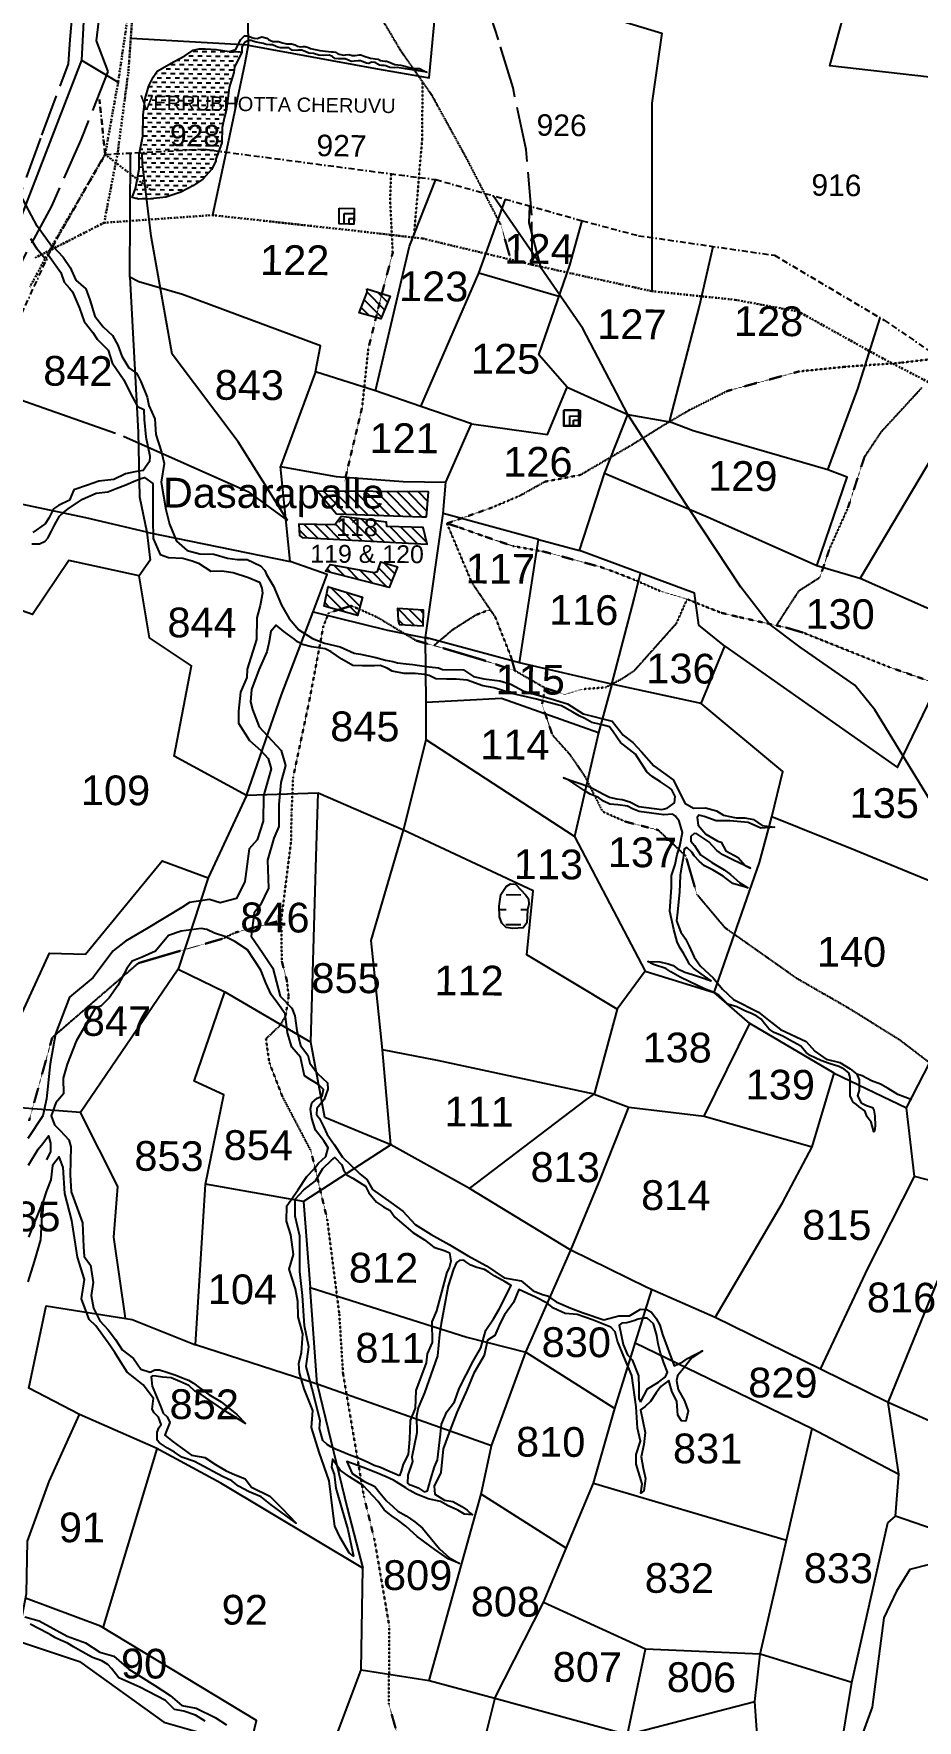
# Model space of a CAD drawing. Header units: inches. Extents: x 304037 to 460575, y 1453943 to 1639883.
# Drawn here: x 342030 to 343045, y 1592359 to 1594297 of the extents above; entities that cross this region are included whole.
import ezdxf

# ---------------------------------------------------------------- set-up
doc = ezdxf.new("R2010")
doc.units = ezdxf.units.IN
doc.header["$MEASUREMENT"] = 0
for name, pattern in [('ACAD_ISO02W100', [15, 12, -3]), ('ACAD_ISO07W100', [3, 0, -3]), ('BORDER', [1.75, 0.5, -0.25, 0.5, -0.25, 0, -0.25])]:
    doc.linetypes.add(name, pattern=pattern)
for name, color, linetype in [('CARTTRACK', 30, 'ACAD_ISO02W100'), ('HILL', 8, 'Continuous'), ('NALA', 4, 'Continuous'), ('SQUAREWELL', 5, 'Continuous'), ('SURVEY_BND', 7, 'Continuous'), ('SURVEY_NO', 7, 'Continuous'), ('VILLAGE_AREA', 1, 'Continuous'), ('WATER_BODY', 4, 'Continuous')]:
    doc.layers.add(name, color=color, linetype=linetype)
doc.layers.add('FOOTPATH', color=150, linetype='ACAD_ISO07W100', lineweight=30)
doc.layers.add('VILL_BOUNDARY', color=6, linetype='BORDER', lineweight=30)
doc.styles.get("Standard").update_dxf_attribs({"font": 'arial.ttf'})
pattern_1 = [(135, (1710.635, -71.4958), (-0.44194174, -0.44194174), [])]

# ---------------------------------------------------------------- blocks, each defined once
blk = doc.blocks.new('DACHURU')
at = {"layer": 'VILLAGE_AREA'}
h = blk.add_hatch(dxfattribs=at)
h.set_pattern_fill('ANSI31', color=256, scale=5, angle=90, style=0)
h.set_pattern_definition(pattern_1)
h.paths.add_polyline_path([(1977.6, 796.94), (1976.32, 797.34), (1976.36, 797.05), (1975.69, 795.3), (1977.12, 794.93)])
h.paths.add_polyline_path([(1978.29, 796.71), (1977.6, 796.94), (1977.12, 794.93), (1977.51, 794.82)])
h = blk.add_hatch(dxfattribs=at)
h.set_pattern_fill('ANSI31', color=256, scale=5, angle=90, style=0)
h.set_pattern_definition(pattern_1)
h.paths.add_polyline_path([(1972.28, 780.31), (1973.88, 778.4), (1981.07, 778.2), (1981.45, 778.2), (1981.6, 780.28)])
h.paths.add_polyline_path([(1981.51, 775.89), (1981.18, 777.28), (1978.13, 777.37), (1978.08, 777.72), (1974.26, 778.18), (1973.75, 777.47), (1970.73, 777.53), (1970.79, 776.55), (1971, 776.41)])
h.paths.add_polyline_path([(1973.38, 774.14), (1972.97, 773.57), (1978.33, 772.24), (1979.03, 773.97), (1977.62, 774.39), (1977.36, 773.56), (1977.04, 773.48)])
h.paths.add_polyline_path([(1958.44, 777.23), (1977.53, 777.23), (1977.53, 782.26), (1958.44, 782.26)], flags=9)
h.paths.add_polyline_path([(1973.48, 776.13), (1977.56, 776.13), (1977.56, 778.42), (1973.48, 778.42)], flags=9)
h.paths.add_polyline_path([(1971.31, 773.87), (1981.55, 773.87), (1981.55, 776.17), (1971.31, 776.17)], flags=9)
h = blk.add_hatch(dxfattribs=at)
h.set_pattern_fill('ANSI31', color=256, scale=5, angle=90, style=0)
h.set_pattern_definition([(135, (1710.1502, -72.2545), (-0.44194174, -0.44194174), [])])
h.paths.add_polyline_path([(1975.69, 769.87), (1976.11, 771.4), (1973.25, 772.27), (1973.2, 772.29), (1972.89, 770.64)])
h = blk.add_hatch(dxfattribs=at)
h.set_pattern_fill('ANSI31', color=256, scale=5, angle=90, style=0)
h.set_pattern_definition(pattern_1)
h.paths.add_polyline_path([(1981.25, 770.34), (1979.06, 770.47), (1979.12, 769.49), (1979.19, 769.12), (1981.21, 769.03)])
at = {"layer": 'WATER_BODY'}
h = blk.add_hatch(dxfattribs=at)
h.set_pattern_fill('DASH', color=256, scale=10, style=0)
h.set_pattern_definition([(0, (1710.635, -71.4958), (1.25, 1.25), [1.25, -1.25])])
h.paths.add_polyline_path([(1990.19, 746.13), (1989.96, 746.43), (1989.09, 747.34), (1988.68, 747.37), (1988.3, 747.14), (1987.88, 746.46), (1987.73, 745.48), (1987.76, 744.6), (1987.97, 744.06), (1988.33, 743.71), (1988.89, 743.62), (1989.77, 743.68), (1990.07, 744.09), (1990.12, 745.21), (1990.22, 745.66)])
at = {"layer": 'CARTTRACK'}
for points in [[(1943.92, 789.01), (1955.94, 784.85), (1966.4, 780.23), (1969.76, 777.82), (1965.57, 784.4), (1960, 791.75), (1958.16, 801.65), (1957.4, 807.73), (1957.39, 808.69)], [(1990.88, 799.54), (1986.91, 805.21)], [(2023.88, 754.68), (2019.22, 762.16), (2017.54, 764.23), (2012.93, 767.4), (2010.31, 769.34), (2007.91, 772.41), (2002.52, 780.48), (1998.32, 786.89), (1994.51, 794.1), (1990.99, 799.15), (1989.95, 802.95), (1990.01, 804.36)]]:
    blk.add_lwpolyline(points, dxfattribs=at)
at = {"layer": 'FOOTPATH', "ltscale": 0.0001}
for points in [[(1974.54, 781.11), (1975.99, 787.38), (1976.48, 792.29), (1977.61, 796.98), (1978.49, 800.36), (1978.25, 804.83), (1978.32, 807.01)], [(2010.92, 769.21), (2012.78, 772.12), (2014.55, 773.27), (2015.35, 775.67), (2016.88, 779.13), (2018.25, 783.42), (2019.65, 785.54), (2023.03, 789.25)], [(2024.56, 791.76), (2021.23, 791.35), (2016.48, 790.98), (2012.71, 790.58), (2006.69, 788.9), (2003.5, 787.28), (2001.37, 786.01), (1998.67, 784.32), (1994.37, 781.78), (1991.4, 781.2), (1989.28, 780), (1986.9, 778.98), (1983.17, 777.64), (1985.28, 772.7), (1987.27, 769.8), (1988.62, 766.45), (1988.95, 765.3), (1991.49, 763.85)], [(2024.22, 732.35), (2021.51, 734.4), (2017.23, 737.04), (2012.83, 739.53), (2006.73, 743.78), (2004.35, 746.58), (2003.4, 749.8), (2001.07, 751.96), (1998.32, 752.65), (1996.39, 753.49), (1994.9, 756.43), (1993.63, 758.25), (1992.13, 759.92), (1991.25, 762.47), (1991.49, 763.85), (1993.15, 763.32), (1994.63, 763.77), (1996.59, 763.93), (1997.92, 764.64), (1998.97, 765.33), (2002.5, 769.33), (2003.4, 771.39), (2001.13, 772.05), (1998.93, 773), (1997.13, 773.69), (1996.07, 774.06), (1991.32, 775.32), (1988.73, 775.77), (1986.29, 776.58), (1984.2, 777.32), (1983.17, 777.64)], [(2032.94, 761.32), (2028.36, 763.22), (2023.81, 764.6), (2020.41, 765.77), (2013.18, 768.62), (2011.8, 769.02), (2007.78, 769.9), (2006.28, 770.25), (2004.81, 770.82), (2003.4, 771.39)], [(1948.3, 727.25), (1949.06, 730.03), (1950.21, 734.25), (1957.41, 740.54), (1960.31, 741.41), (1964.45, 742.62), (1965.57, 743.16), (1969.41, 744.2), (1970.2, 750.81), (1970.23, 753.23), (1970.35, 756.23), (1971.68, 762.69), (1972.83, 768.96), (1973.28, 770.08), (1973.28, 770.08), (1975.15, 770.67), (1975.84, 770.4), (1977.36, 769.72), (1980.63, 767.78), (1982.89, 767.16), (1986.05, 766.24), (1988.95, 765.3)], [(1982.13, 767.37), (1983.66, 768.68), (1985.23, 769.7), (1985.67, 769.97), (1986.84, 770.43)], [(1980.54, 672.27), (1978.81, 678.37), (1978.81, 684.93), (1977.55, 692.08), (1976.62, 695.82), (1974.81, 706.13), (1974.47, 711.14), (1973.41, 719.09), (1972.02, 724.82), (1969.58, 729.41), (1968.47, 732.25), (1968.18, 734.23), (1969.36, 735.37), (1969.82, 736.17), (1970.07, 737.81), (1969.91, 739.16), (1969.48, 740.76), (1969.41, 744.2)]]:
    blk.add_lwpolyline(points, dxfattribs=at)
at = {"layer": 'HILL', "ltscale": 0.0001}
blk.add_lwpolyline([(2021.07, 662.15), (2023.58, 664.21), (2028.11, 668.98), (2034.3, 674.01), (2036.52, 677.16), (2037.41, 682.37), (2037.82, 687), (2034.18, 688.66), (2031.03, 689.63), (2027.26, 689.91), (2024.11, 690.32), (2022.57, 689.91), (2021.44, 688.09), (2020.39, 685.83), (2019.45, 678.33), (2017.67, 673.32), (2016.62, 668.55), (2016.66, 664.09), (2018.68, 662.68), (2020.14, 662.31), (2021.07, 662.15)], dxfattribs=at)
at = {"layer": 'NALA'}
for points in [[(1949.91, 800.78), (1950.78, 799.85), (1951.37, 798.98), (1951.85, 797.92), (1952.69, 797.21), (1953.03, 796.27), (1953.46, 794.91), (1954.18, 794.03), (1954.97, 793.29), (1955.43, 792.47), (1955.77, 791.55), (1956.34, 790.59), (1957.03, 790.11), (1957.37, 789.44), (1957.92, 788.12), (1958.04, 787.42), (1958.57, 786.32), (1958.65, 785), (1959.15, 783.5), (1959.37, 782.55), (1959.12, 780.98), (1959.53, 778.68), (1959.84, 777.47), (1960.43, 776.02), (1961.33, 775.26), (1962.4, 774.99), (1963.57, 774.95), (1964.74, 774.62), (1965.57, 774.53), (1966.39, 774.53), (1967.5, 773.99), (1967.89, 773.61), (1968.02, 773.28), (1968.61, 772.28), (1969.3, 770.7), (1969.95, 769.59), (1970.75, 768.63), (1971.92, 767.9), (1972.92, 767.52), (1974.26, 767.21), (1975.43, 766.69), (1975.97, 766.62), (1977.25, 766.35), (1978.06, 766.12), (1978.67, 766.02), (1979.07, 765.89), (1979.8, 765.83), (1980.36, 765.77), (1980.93, 765.7), (1981.74, 765.58), (1982.52, 765.49), (1982.85, 765.35), (1984.64, 765.34), (1985.48, 764.8), (1986.35, 764.59), (1987.02, 764.51), (1987.69, 764.44), (1988.61, 764.15), (1989.72, 763.57), (1992.02, 762.94), (1993.38, 762.52), (1994.7, 761.71), (1997.14, 761.1), (1998.08, 759.92), (1998.91, 759.31), (1999.62, 758.54), (2000.67, 757.35), (2002.3, 756.2), (2002.84, 755.16), (2003.3, 754.24), (2004.04, 753.82), (2005.04, 753.86), (2005.96, 753.59), (2006.55, 753.24), (2007.61, 753.01), (2008.35, 753.03), (2009.08, 752.9), (2009.81, 752.4), (2010.86, 752.26), (2009.71, 752.17), (2008.62, 752.63), (2007.09, 752.76), (2005.94, 752.76), (2004.92, 753.13), (2004.48, 753.22), (2004.33, 753.03), (2004.44, 752.4), (2005.08, 751.65), (2006.09, 751.05), (2006.38, 750.96), (2006.76, 750.25), (2007.82, 749.69), (2008.39, 749.02), (2008.85, 748.81), (2007.41, 749.46), (2006.53, 749.9), (2006, 750.27), (2005.34, 751), (2004.31, 751.67), (2004.1, 751.69), (2003.83, 751.42), (2003.81, 751.05), (2004.12, 750.69), (2004.64, 749.9), (2005.59, 749.25), (2006.63, 748.66), (2007.18, 748.27), (2007.95, 747.56), (2008.62, 747.14), (2007.36, 747.49), (2006.8, 747.93), (2006.55, 748.12), (2005.71, 748.62), (2004.98, 748.96), (2004.52, 749.35), (2004.1, 749.81), (2003.91, 750.11), (2003.49, 750.5), (2003.26, 750.36), (2003.18, 749.62), (2003.06, 748.89), (2002.95, 748.18), (2002.91, 747.43), (2002.89, 746.78), (2002.74, 745.08), (2002.66, 744.33), (2003.01, 743.39), (2003.41, 742.83), (2003.72, 742.22), (2004.16, 741.28), (2004.69, 740.53), (2005.77, 739.55), (2006.55, 738.62), (2007.47, 737.74), (2009.58, 736.7), (2010.42, 736.03), (2011.44, 735.24), (2013.62, 734.24), (2014.34, 733.45), (2015.3, 732.78), (2016.45, 732.49), (2017.31, 731.97), (2017.87, 731.54), (2018.08, 731.06), (2018.08, 730.18), (2017.94, 729.72), (2018.27, 729.12), (2018.71, 728.91), (2019.21, 728.72), (2019.32, 728.51), (2019.42, 728.01), (2019.44, 727.2), (2019.4, 726.74), (2019.34, 726.68), (2019.11, 727.49), (2018.77, 727.95), (2018.58, 728.45), (2018.1, 728.78), (2017.87, 728.97), (2017.6, 729.18), (2017.46, 729.39), (2017.33, 729.7), (2017.33, 730.14), (2017.33, 731.25), (2017.2, 731.63), (2016.81, 731.94), (2016.37, 732.17), (2015.55, 732.42), (2014.84, 732.67), (2013.96, 733.09), (2013.61, 733.34), (2013.15, 733.86), (2012.22, 734.37), (2011.63, 734.68), (2010.92, 735), (2010.48, 735.27), (2010.08, 735.77), (2009.81, 736.12), (2009.44, 736.35), (2009.06, 736.54), (2008.45, 736.81), (2007.76, 737.13), (2006.99, 737.36), (2006.28, 738.09), (2005.86, 738.32), (2005.17, 738.59), (2004.44, 738.9), (2002.99, 739.61), (2002.19, 740.04), (2001.77, 740.34), (2000.73, 740.67), (2000.25, 740.92), (2001.27, 740.88), (2001.96, 740.71), (2002.4, 740.57), (2002.74, 740.32), (2003.38, 740.02), (2004.01, 739.84), (2004.62, 739.63), (2005.58, 739.31), (2004.76, 739.9), (2004.09, 740.38), (2003.76, 740.69), (2003.53, 741.13), (2003.26, 741.61), (2002.94, 742.09), (2002.71, 742.57), (2002.42, 743.62), (2002.09, 745.14), (2002.21, 747.16), (2002.21, 748.14), (2002.51, 749.08), (2002.69, 749.92), (2002.9, 750.63), (2003.11, 751.76), (2002.84, 752.72), (2002.53, 753.14), (2002.3, 753.29), (2001.55, 753.24), (1999.45, 753.52), (1998.91, 753.72), (1998.47, 753.95), (1997.66, 754.06), (1996.99, 754.12), (1996.46, 754.37), (1996.05, 754.66), (1995.33, 754.96), (1994.79, 755.27), (1994.37, 755.56), (1993.54, 756.11), (1993.08, 756.31), (1995.31, 755.56), (1996.46, 754.96), (1996.97, 754.71), (1997.55, 754.56), (1998.03, 754.52), (1998.68, 754.33), (1999.43, 753.93), (2001.38, 753.68), (2001.82, 753.81), (2002.13, 754.04), (2002.43, 754.25), (2002.49, 754.79), (2002.2, 755.36), (2001.99, 755.52), (2001.23, 756.02), (2000.54, 756.46), (2000.1, 756.86), (1999.12, 758.33), (1997.86, 759.31), (1997.24, 760.21), (1996.92, 760.63), (1996.19, 760.82), (1995.44, 760.98), (1994.85, 761.3), (1994.37, 761.53), (1993.85, 761.82), (1992.89, 762.36), (1992.55, 762.43), (1990.77, 762.91), (1988.7, 763.37), (1987.21, 763.85), (1986.25, 764), (1984.95, 764.48), (1984.01, 764.56), (1983.2, 764.54), (1982.3, 764.58), (1981.75, 764.84), (1981.36, 764.94), (1980.56, 765.02), (1979.64, 765.02), (1978.64, 765.21), (1978.22, 765.44), (1977.61, 765.67), (1977.13, 765.63), (1976.11, 765.63), (1975.31, 765.67), (1974.4, 766.18), (1973.48, 766.81), (1973, 767.06), (1971.85, 767.2), (1971.08, 767.41), (1970.66, 767.62), (1970.43, 767.81), (1969.49, 768.48), (1968.86, 769.02), (1968.42, 768.48), (1968.24, 767.49), (1968.09, 766.78), (1967.42, 765.24), (1966.81, 763.61), (1966.73, 762.57), (1966.9, 761.92), (1967.48, 760.47), (1968.19, 759.72), (1969.32, 758.48), (1969.7, 757.21), (1969.32, 755.78), (1969.16, 753.94), (1969.16, 752.08), (1968.76, 751.12), (1968.23, 749.27), (1968.32, 746.89), (1967.67, 745.49), (1967.13, 744.82), (1966.89, 742.85), (1967.88, 741.43), (1968.73, 740.19), (1969.36, 737.82), (1970.35, 736.82), (1970.6, 736.17), (1970.77, 734.96), (1971.1, 733.7), (1971.71, 732.89), (1971.87, 732.22), (1972.54, 731.34), (1973.38, 730.56), (1973.42, 730.02), (1973.09, 729.16), (1972.48, 728.41), (1972.46, 727.89), (1972.71, 727.55), (1973.07, 726.9), (1973.36, 726.23), (1973.95, 725.39), (1974.66, 724.31), (1975.41, 723.62), (1976.14, 722.93), (1976.73, 722.45), (1977.2, 721.62), (1978.76, 720.52), (1979.77, 719.81), (1980.81, 718.68), (1982.17, 717.86), (1983.68, 717.04), (1985.23, 716.1), (1986.84, 715.26), (1988.32, 714.26), (1989.75, 714.01), (1990.77, 713.17), (1991.54, 712.86), (1991.96, 712.76), (1992.71, 712.26), (1993.93, 711.73), (1994.97, 711.34), (1996.71, 710.75), (1997.99, 711.12), (1998.87, 711.12), (1999.43, 711.46), (1999.79, 711.69), (2000.33, 711.65), (2000.73, 711.42), (2001.11, 710.89), (2001.44, 710.35), (2001.67, 709.56), (2002.66, 706.92), (2003.39, 707.27), (2003.76, 707.56), (2004.35, 707.86), (2005.02, 708.19), (2004.14, 707.61), (2003.51, 706.83), (2002.93, 706.1), (2002.86, 705.7), (2003.01, 704.93), (2003.53, 703.99), (2003.85, 703.11), (2003.66, 702.28), (2003.28, 702.32), (2002.97, 702.78), (2002.89, 703.93), (2002.47, 704.81), (2002.2, 705.68), (2001.53, 705.18), (2001.15, 704.66), (2000.69, 703.93), (2000.23, 703.51), (1999.83, 703.22), (2000.23, 701.3), (2000.13, 700.3), (1999.92, 699.26), (2000.1, 698.32), (2000.29, 697.44), (2000.15, 696.42), (1999.9, 696.21), (2000, 696.98), (1999.5, 698.65), (1999.5, 699.45), (1999.85, 700.57), (1999.6, 701.66), (1999.48, 703.46), (1999.1, 706.1), (1998.41, 707.68), (1997.87, 708.98), (1997.68, 709.75), (1997.32, 710.14), (1995.75, 710.77), (1994.48, 711.21), (1993.45, 711.29), (1992.47, 711.73), (1991.95, 712.15), (1990.96, 712.63), (1989.56, 713.27), (1989.12, 712.19), (1988.37, 711.14), (1987.99, 710.45), (1987.57, 709.4), (1986.94, 708.99), (1986.67, 707.71), (1985.81, 706.23), (1985.23, 704.79), (1984.41, 702.91), (1983.84, 701.45), (1983.26, 699.84), (1983.09, 697.86), (1982.53, 696.71), (1982.59, 696.02), (1983.41, 695.53), (1984.1, 695.43), (1984.85, 695.01), (1985.31, 694.7), (1985.54, 694.49), (1985.77, 694.3), (1985.08, 694.36), (1984.52, 694.7), (1983.72, 695.07), (1983.07, 695.43), (1982.03, 695.64), (1980.98, 696.04), (1980.48, 696.33), (1980.14, 696.54), (1979.1, 697.2), (1978.49, 697.48), (1977.61, 697.83), (1976.55, 698.23), (1975.8, 698.52), (1975.17, 698.75), (1975.61, 697.73), (1976.67, 697.08), (1977.53, 696.66), (1977.97, 696.12), (1978.53, 695.45), (1979.06, 694.97), (1979.48, 694.59), (1980.19, 694.2), (1980.9, 693.7), (1981.55, 693.17), (1983.01, 691.43), (1983.85, 690.7), (1984.49, 690.32), (1984.7, 690.22), (1983.74, 690.59), (1982.61, 691.37), (1981.11, 692.47), (1980.15, 693.33), (1979.46, 693.87), (1978.93, 694.23), (1978.33, 694.69), (1977.82, 695.38), (1976.54, 696.72), (1975.41, 697.46), (1974.6, 698), (1973.97, 698.92), (1973.89, 698.25), (1974.12, 697.66), (1974.26, 696.49), (1974.81, 694.64), (1975.29, 693.02), (1975.77, 690.78), (1975.41, 691.07), (1974.64, 692.35), (1974.18, 693.31), (1974.01, 694.58), (1973.7, 697.12), (1972.84, 699.5), (1972.19, 701.59), (1972.3, 703.02), (1971.56, 704.82), (1971.15, 706.16), (1971.08, 706.95), (1971.31, 707.87), (1971.4, 709.45), (1971.02, 710.87), (1970.98, 712.16), (1970.77, 713.23), (1970.23, 714.88), (1970.6, 716.12), (1970.35, 717.77), (1970, 718.92), (1970, 720.2), (1970.92, 721.52), (1971.67, 722.67), (1972.3, 723.32), (1972.65, 723.82), (1973.26, 724.38), (1973.45, 725.11), (1973.09, 725.68), (1972.39, 726.59), (1972.08, 727.57), (1971.96, 728.34), (1972.06, 728.88), (1972.52, 729.26), (1972.94, 729.45), (1973.04, 730.01), (1972.62, 730.43), (1971.93, 730.83), (1971.43, 731.14), (1971.08, 732.7), (1970.36, 733.54), (1969.99, 734.75), (1969.78, 736.34), (1969.17, 737.21), (1968.59, 737.97), (1968.15, 738.95), (1967.73, 740.01), (1966.58, 741.7), (1965.53, 742.41), (1964.68, 742.83), (1963.8, 743.1), (1963.15, 743.41), (1962.67, 743.47), (1960.99, 743.24), (1959.93, 742.87), (1958.84, 741.55), (1957.73, 741.04), (1956.91, 740.71), (1956.45, 740.08), (1955.7, 738.66), (1954.97, 737.62), (1954.28, 736.91), (1953.84, 736.78), (1952.21, 733.95), (1951.49, 732.01), (1951.14, 730.84), (1951.18, 729.51), (1950.53, 728.76), (1950.15, 727.68), (1950.45, 726.92), (1950.91, 726.44), (1951.66, 725.65), (1951.81, 725.07), (1951.77, 722.71), (1951.87, 721.29), (1952.39, 719.91), (1952.85, 718.68), (1952.94, 716.66), (1952.98, 715.87), (1953.54, 715.14), (1953.77, 713.68), (1953.61, 712.59), (1953.79, 711.52), (1954.34, 710.46), (1955.03, 709.69), (1955.66, 708.9), (1956.24, 708.04), (1957.18, 707.31), (1957.81, 706.42), (1958.59, 706.16), (1958.98, 706.35), (1959.38, 706.35), (1960.07, 706.14), (1960.74, 705.91), (1961.24, 705.73), (1961.81, 705.52), (1962.25, 705.25), (1962.71, 704.89), (1963.53, 704.32), (1964.57, 703.69), (1965.89, 702.65), (1966.64, 701.88), (1965.11, 702.82), (1963.61, 703.82), (1962.88, 704.3), (1962.35, 704.59), (1961.85, 705.05), (1961.08, 705.39), (1960.37, 705.7), (1959.62, 705.76), (1959.11, 705.82), (1958.8, 705.85), (1958.67, 705.76), (1958.78, 704.99), (1959.49, 703.32), (1959.7, 702.71), (1960.05, 702.42), (1960.28, 701.94), (1959.99, 701.23), (1959.85, 700.87), (1960.56, 700.31), (1962.11, 699.2), (1963.24, 699.01), (1964.13, 698.42), (1965.03, 697.9), (1965.74, 697.59), (1966.62, 697.25), (1967.17, 696.54), (1968.72, 695.78), (1969.74, 694.76), (1970.94, 693.52), (1968.82, 695.05), (1967.97, 695.72), (1966.96, 696.14), (1966.06, 696.62), (1965.52, 697.05), (1964.72, 697.43), (1962.37, 698.67), (1961.28, 699.03), (1960.66, 699.44), (1960.07, 699.78), (1959.4, 700.22), (1959.21, 700.45), (1959.21, 700.72), (1959.21, 701.12), (1959.34, 701.49), (1959.53, 701.78), (1959.3, 702.39), (1958.94, 702.74), (1958.77, 703.06), (1958.88, 703.95), (1958.02, 705.09), (1957.31, 705.66), (1956.66, 706.16), (1955.99, 707.22), (1955.6, 707.81), (1955.05, 708.6), (1954, 710.04), (1953.44, 710.56), (1952.79, 712.29), (1953.02, 713.92), (1952.43, 715.81), (1951.95, 718.88), (1951.33, 721.14), (1951.18, 723.34), (1950.85, 724.22), (1950.28, 723.49), (1950.16, 722.28), (1949.8, 721.36), (1949.47, 720.31), (1949.3, 717.23), (1948.8, 715.42), (1948.27, 713.7)], [(1948.15, 685.55), (1949.36, 685.2), (1951.73, 683.93), (1953.27, 683.37), (1954.49, 682.6), (1955.66, 682.26), (1956.93, 681.18), (1959.13, 679.82), (1960.43, 679), (1961.41, 678.15), (1962.62, 677.94), (1964.2, 677.17), (1965.16, 676.55)], [(1963.38, 676.84), (1962.57, 677.36), (1961.56, 677.69), (1960.79, 677.82), (1960.04, 678.57), (1957.87, 679.69), (1956.09, 680.44), (1955.47, 681.23), (1955.17, 681.57), (1954.67, 681.88), (1953.86, 682.15), (1953.31, 682.45), (1952.87, 682.7), (1952.27, 683.03), (1951.76, 683.34), (1951.18, 683.59), (1950.74, 683.8), (1950.32, 684.05), (1950.13, 684.16), (1948.62, 684.92)], [(1948.32, 717.46), (1949.47, 720.31)], [(1949.56, 800.03), (1950.6, 798.57), (1950.87, 797.75), (1951.34, 797.24), (1951.59, 796.94), (1952.19, 795.59), (1952.57, 794.46), (1953.31, 793.55), (1953.67, 792.99), (1954.62, 792.07), (1954.96, 791), (1955.93, 789.56), (1956.47, 788.48), (1957.11, 787.34), (1957.64, 787.1), (1957.66, 786.24), (1957.82, 784.8), (1958.17, 783.18), (1958.13, 782.73), (1957.59, 781.97), (1956.91, 781.83), (1956.11, 781.66), (1955.13, 781.18), (1953.88, 781.05), (1952.94, 780.71), (1951.79, 780.3), (1951.41, 779.43), (1950.51, 778.99), (1950.09, 778.71), (1949.69, 777.92), (1949.38, 777.42), (1948.35, 776.69)], [(1948.28, 775.74), (1948.92, 775.74), (1949.39, 775.98), (1949.62, 776.23), (1949.91, 776.83), (1950.17, 777.31), (1950.58, 778.09), (1950.91, 778.38), (1951.31, 778.69), (1952.51, 779.53), (1953.66, 780.04), (1954.63, 780.15), (1955.35, 780.42), (1956.16, 780.75), (1956.8, 781.03), (1957.42, 781.28), (1957.73, 781.36), (1957.73, 781.36), (1958.41, 780.87), (1958.43, 779.01), (1958.43, 777.88), (1958.48, 776.26), (1959.06, 774.9), (1959.76, 774.65), (1960.98, 774.61), (1961.76, 774.4), (1962.3, 774.18), (1963.33, 773.52), (1964.26, 773.56), (1965.23, 773.43), (1966.5, 773.02), (1967.43, 772.63), (1967.62, 772.13), (1967.68, 771.7), (1967.51, 770.67), (1967.22, 769.63), (1967.22, 767.79), (1966.44, 765.29), (1966.42, 764.61), (1965.88, 763.37), (1965.72, 761.76), (1965.74, 760.75), (1966.67, 759.3), (1967.63, 758.46), (1968.25, 757.79), (1968.5, 756.93), (1967.88, 754.67), (1967.86, 752.54), (1967.34, 750.97), (1966.69, 750.2), (1966.34, 747.46), (1965.65, 746.01), (1964.27, 745.64), (1963.37, 745.93), (1961.68, 745.66), (1961.04, 745.23), (1958.24, 743.52), (1956.32, 742.39), (1955.29, 741.56), (1954.77, 740.86), (1953.62, 739.31), (1951.64, 737.65), (1950.47, 734.56), (1950.04, 732.05), (1949.75, 729.1), (1949.44, 727.66), (1948.2, 725.75)], [(1948.27, 723.52), (1949.07, 724.86), (1949.46, 725.34), (1949.93, 725.98), (1950.12, 725.36), (1950.12, 724.68), (1949.79, 723.98)], [(2022.53, 729.4), (2021.35, 729.83), (2020.53, 730.35), (2019.89, 730.7), (2019.13, 730.98), (2018.75, 731.16), (2018.33, 731.38), (2017.87, 731.54)]]:
    blk.add_lwpolyline(points, dxfattribs=at)
for points in [[(1979.61, 697.57), (1978.61, 697.97), (1977.99, 698.24), (1977.46, 698.42), (1977.02, 698.64), (1976.2, 699), (1975.5, 699.26), (1974.21, 699.76), (1973.83, 699.96), (1973.53, 700.14), (1973.15, 700.49), (1972.85, 701.51), (1972.91, 702.17), (1972.21, 704.83), (1971.7, 706.72), (1971.93, 708.35), (1971.54, 710.14), (1971.36, 712.68), (1971.12, 714.69), (1971.12, 716.31), (1971.12, 717.67), (1970.72, 719.34), (1970.72, 720.76), (1971.44, 721.55), (1972.41, 722.32), (1973.01, 723.37), (1973.75, 724.07), (1974.03, 724.29), (1974.61, 723.67), (1974.77, 723.25), (1975.08, 722.82), (1975.54, 722.56), (1975.86, 722.38), (1976.62, 721.9), (1976.9, 721.34), (1977.54, 720.55), (1978.15, 720.17), (1978.71, 719.87), (1979.09, 719.31), (1980.61, 718.03), (1981.59, 717.41), (1982.38, 716.8), (1983.34, 716.48), (1983.72, 716.34), (1983.76, 716), (1983.82, 715.64), (1983.7, 715.08), (1983.5, 714.69), (1982.64, 711.44), (1982.26, 710.51), (1982.28, 708.77), (1981.89, 707.84), (1981.81, 707.06), (1980.95, 704.74), (1980.89, 703.25), (1980.49, 702.21), (1980.43, 700.64), (1980.33, 699.36), (1979.91, 698.55), (1979.75, 697.94)], [(1981.97, 696.31), (1982.24, 697.32), (1982.55, 698.34), (1982.78, 698.91), (1983.04, 701.07), (1983.1, 701.91), (1983.56, 702.97), (1984.19, 703.8), (1984.59, 704.94), (1985.75, 707.24), (1986.39, 708.35), (1986.81, 709.83), (1987.43, 710.8), (1987.9, 711.6), (1988.92, 713.6), (1988.4, 713.92), (1987.53, 714.38), (1987.03, 714.71), (1986.67, 714.95), (1986.01, 715.11), (1985.51, 715.31), (1985.09, 715.59), (1984.92, 715.71), (1984.56, 715.69), (1984.3, 715.51), (1984.04, 714.95), (1983.6, 713.56), (1983.26, 711.59), (1983.04, 710.37), (1982.9, 709.46), (1982.76, 707.65), (1981.66, 704.56), (1981.15, 703.27), (1981.01, 702.57), (1981.03, 701.17), (1980.63, 699.14), (1980.69, 698.78), (1980.31, 697.63), (1980.27, 696.95), (1980.43, 696.83), (1980.69, 696.75), (1981.17, 696.57), (1981.68, 696.23)], [(1999.84, 703.87), (2000.41, 704.97), (2001.33, 705.55), (2001.93, 706), (2002.08, 706.38), (2001.78, 707.18), (2001.5, 707.98), (2001.29, 708.78), (2001.18, 709.46), (2000.89, 710.45), (2000.37, 710.91), (2000.01, 710.93), (1999.61, 710.83), (1999.23, 710.7), (1998.66, 710.52), (1998.22, 710.48), (1998.01, 710.33), (1998.36, 708.71), (1998.73, 707.83), (1999.12, 707.4), (1999.65, 706.07), (1999.69, 705.1), (1999.69, 704.56), (1999.69, 704.17)]]:
    blk.add_lwpolyline(points, close=True, dxfattribs=at)
at = {"layer": 'SQUAREWELL'}
for points in [[(1992.96, 787.21), (1994.31, 787.21), (1994.31, 785.87), (1992.96, 785.87)], [(1993.46, 786.73), (1994.31, 786.73), (1994.31, 785.87), (1993.46, 785.87)], [(1993.77, 786.37), (1994.31, 786.37), (1994.31, 785.87), (1993.77, 785.87)]]:
    blk.add_lwpolyline(points, close=True, dxfattribs=at)
at = {"layer": 'SURVEY_BND'}
for points in [[(1972.04, 790.32), (1972.45, 792.52), (1960.82, 796.76), (1957.16, 797.81), (1956.41, 798.2), (1956.41, 808.64)], [(1980.93, 787.47), (1977.1, 788.75), (1979.89, 800.94), (1982.08, 806.54)], [(1992.49, 796.76), (1985.74, 798.71), (1987.96, 804.92)], [(1993.22, 789.14), (1990.83, 791.85), (1993.38, 799.4), (1994.4, 803.15)], [(2015.18, 782.33), (2003.83, 785.53), (2001.85, 786.29), (2004.3, 796.03), (2005.43, 801.05)], [(1985.19, 786.02), (1980.93, 787.47), (1985.74, 798.71)], [(1956.41, 798.2), (1957.16, 785.19), (1957.32, 779.74), (1957.93, 776.78), (1970.01, 774.38)], [(2018.12, 773.13), (2014.29, 774.24), (2016.8, 781.7), (2015.18, 782.33), (2017.65, 789.15), (2019.51, 795.11)], [(1977.1, 788.75), (1972.04, 790.32), (1969.14, 782.36)], [(1990.88, 776.32), (1982.85, 778.47), (1983.07, 781.11), (1985.19, 786.02), (1991.6, 785.17), (1993.22, 789.14), (1998.32, 786.89)], [(2026.19, 769.61), (2017.94, 773.21), (2024.53, 784.42), (2028.7, 782.69), (2031.45, 787.75)], [(2014.29, 774.24), (2005.32, 778.17), (1996.4, 781.92), (1998.32, 786.89), (2001.85, 786.29)], [(1971.97, 770.14), (1973.12, 773.31), (1970.01, 774.38), (1969.14, 782.36), (1973.83, 781.55), (1979.48, 781.16), (1983.07, 781.11)], [(2006.59, 767.44), (2004.41, 769.21), (2004.01, 771.89), (1994.33, 775.43), (1996.4, 781.92)], [(1957.93, 776.78), (1952.8, 777.95), (1938.98, 780.8)], [(1989.33, 765.96), (1981.43, 768.04), (1982.85, 778.47)], [(1957.93, 776.78), (1958.22, 774.42), (1957.32, 773.1), (1951.4, 774.35), (1948.35, 769.8), (1939.84, 772.77), (1934.95, 774.09)], [(1997.11, 764.2), (1989.33, 765.96), (1990.88, 776.32), (1994.33, 775.43)], [(1966.45, 754.69), (1960.33, 757.95), (1961.63, 764.82), (1961.75, 765.55), (1958.2, 767.9), (1957.32, 773.1)], [(2004.63, 762.61), (1997.11, 764.2), (1998.94, 771.4), (1999.47, 773.55)], [(1979.65, 751.83), (1972.45, 754.92), (1966.45, 754.69), (1969.33, 763.17), (1971.97, 770.14), (1978.23, 768.65), (1981.7, 767.97)], [(1997.11, 764.2), (1996, 760.11), (1987.84, 762.95), (1981.51, 762.58), (1981.43, 768.04)], [(2027.65, 746.28), (2017.67, 750.34), (2010.63, 753.11), (2011.53, 756.93), (2004.63, 762.61), (2006.59, 767.44), (2021.17, 757.34), (2024.1, 763.48), (2032.26, 760.45)], [(1996, 760.11), (1994.04, 751.39), (1981.51, 759.43), (1981.51, 762.58)], [(2000.03, 740.09), (1997.69, 736.88), (1990.08, 741.42), (1990.59, 746.81), (1979.65, 751.83), (1981.51, 759.43)], [(1966.45, 754.69), (1963.24, 747.74), (1960.77, 740.04), (1964.7, 738.16), (1971.95, 733.97), (1972.33, 749.58), (1972.45, 754.92)], [(1994.04, 751.39), (2000.03, 740.09), (2005.86, 738.32), (2009.6, 749.27), (2010.63, 753.11)], [(1995.79, 729.72), (1982.61, 732.49), (1977.99, 733.36), (1976.97, 742.56), (1979.65, 751.83)], [(1960.77, 740.04), (1952.62, 727.97), (1943.87, 728.6), (1947.84, 736.68), (1949.95, 741.35), (1952.96, 741.27), (1959.38, 749.15), (1963.24, 747.74)], [(2015.97, 731.6), (2022.06, 728.72), (2024.48, 733.48), (2025.97, 739.6), (2027.65, 746.28)], [(1971.4, 720.58), (1963.17, 721.98), (1964.66, 729.5), (1962.17, 730.65), (1964.7, 738.16)], [(1997.69, 736.88), (1995.79, 729.72), (1998.72, 728.66), (2005.05, 727.93), (2008.87, 735.74), (2005.86, 738.32)], [(2005.05, 727.93), (2014.15, 725.41), (2015.97, 731.6), (2008.87, 735.74)], [(1978.73, 725.38), (1973.16, 727.64), (1971.95, 733.97)], [(1985.36, 721.74), (1978.73, 725.38), (1977.99, 733.36)], [(1993.9, 716.61), (1985.36, 721.74), (1995.15, 729.27), (1995.79, 729.72)], [(1956.49, 710.68), (1955.48, 717.49), (1955.79, 721.77), (1952.62, 727.97)], [(2006.09, 711.01), (2000.33, 713.49), (1993.9, 716.61), (1996.34, 722.57), (1998.72, 728.66)], [(2037.27, 719.35), (2027.91, 721.66), (2022.79, 722.95), (2022.06, 728.72)], [(1978.73, 725.38), (1971.4, 720.58), (1972.01, 713.34), (1985.21, 709.24), (1990.16, 708), (1993.9, 716.61)], [(2014.96, 706.7), (2006.09, 711.01), (2011.69, 720.67), (2014.15, 725.41)], [(1972.63, 705.22), (1962.39, 708.48), (1963.17, 721.98)], [(2020.67, 703.93), (2014.96, 706.7), (2018.93, 715.24), (2022.79, 722.95)], [(2026.2, 701.51), (2020.67, 703.93), (2025.24, 715.3), (2027.91, 721.66)], [(1987.33, 700.12), (1979.48, 702.86), (1972.63, 705.22), (1972.01, 713.34)], [(1990.16, 708), (1997.67, 703.32), (2000.75, 713.31)], [(1972.63, 705.22), (1975.22, 694.85), (1976.56, 689.79), (1964.57, 696.86), (1959.14, 699.77), (1952.66, 702.58), (1948.4, 704.77), (1949.83, 711.69), (1957.06, 710.59), (1962.39, 708.48)], [(1993.66, 691.56), (1986.49, 696.05), (1987.33, 700.12), (1990.16, 708)], [(1999.37, 708.85), (2014.27, 701.73), (2021.58, 697.93), (2020.67, 703.93)], [(1995.91, 697.03), (1997.67, 703.32)], [(1937.36, 667.23), (1942.77, 666.56), (1940.93, 653.26), (1942.12, 653.2), (1945.7, 665.12), (1946.94, 669.94), (1943.61, 672.23), (1947.56, 683.52), (1948.29, 687.5), (1948.36, 691.91), (1950.15, 696.93), (1952.66, 702.58)], [(2017.74, 680.39), (2010, 682.73), (2012.17, 692.31), (2014.27, 701.73)], [(1954.76, 684.66), (1959.22, 699.73)], [(2039.96, 690.15), (2027.68, 692.24), (2021.32, 694.4), (2021.58, 697.93)], [(2010, 682.73), (2000.38, 683.11), (1991.78, 686.98), (1995.91, 697.03), (2012.17, 692.31)], [(1982.19, 680.38), (1986.49, 696.05)], [(2023.26, 661.4), (2020.35, 658.43), (2014.17, 661.66), (2016.72, 674.11), (2017.74, 680.39), (2020.68, 693.83), (2021.32, 694.4)], [(1976.47, 681.24), (1976.56, 689.79)], [(1947.56, 683.52), (1952.79, 681.82), (1959.89, 676.74), (1967.16, 674.7), (1967.7, 676.92), (1954.54, 684.79), (1948.22, 687.11)], [(1987.71, 678.92), (1991.78, 686.98)], [(1987.71, 678.92), (1998.9, 675.92), (2000.38, 683.11)], [(1998.9, 675.92), (2009.57, 678.74), (2010, 682.73)], [(1973.82, 674.05), (1976.47, 681.24), (1982.19, 680.38), (1987.71, 678.92), (1985.29, 668.92)], [(1998.9, 675.92), (1997.52, 666.1), (2004.88, 662.26), (2011.01, 659.86), (2009.57, 678.74)]]:
    blk.add_lwpolyline(points, dxfattribs=at)
blk.add_lwpolyline([(1992.99, 787.25), (1994.19, 787.25), (1994.19, 785.91), (1992.99, 785.91)], close=True, dxfattribs=at)
at = {"layer": 'VILL_BOUNDARY'}
blk.add_lwpolyline([(1954.26, 808.51), (1953.77, 813.13)], dxfattribs=at)
at = {"layer": 'VILL_BOUNDARY', "lineweight": -3}
blk.add_lwpolyline([(1946.59, 793.5), (1949.88, 800.72), (1954.26, 808.51), (1962.53, 809), (1982.08, 806.54), (1994.4, 803.15), (1999.14, 801.92), (2010.59, 800.33), (2019.84, 794.92), (2025.65, 791.03)], dxfattribs=at)
at = {"layer": 'VILLAGE_AREA'}
for points in [[(1976.32, 797.34), (1978.29, 796.71), (1977.51, 794.82), (1975.69, 795.3), (1976.36, 797.05)], [(1981.45, 778.2), (1981.6, 780.28), (1972.28, 780.31), (1973.88, 778.4), (1981.07, 778.2)], [(1971, 776.41), (1981.51, 775.89), (1981.18, 777.28), (1978.13, 777.37), (1978.08, 777.72), (1974.26, 778.18), (1973.75, 777.47), (1970.73, 777.53), (1970.79, 776.55)], [(1977.36, 773.56), (1977.62, 774.39), (1979.03, 773.97), (1978.33, 772.24), (1972.97, 773.57), (1973.38, 774.14), (1977.04, 773.48)], [(1973.25, 772.27), (1976.11, 771.4), (1975.69, 769.87), (1972.89, 770.64), (1973.2, 772.29)], [(1979.19, 769.12), (1981.21, 769.03), (1981.25, 770.34), (1979.06, 770.47), (1979.12, 769.49)]]:
    blk.add_lwpolyline(points, close=True, dxfattribs=at)
at = {"layer": 'WATER_BODY'}
blk.add_lwpolyline([(1990.12, 745.21), (1990.07, 744.09), (1989.77, 743.68), (1988.89, 743.62), (1988.33, 743.71), (1987.97, 744.06), (1987.76, 744.6), (1987.73, 745.48), (1987.88, 746.46), (1988.3, 747.14), (1988.68, 747.37), (1989.09, 747.34), (1989.96, 746.43), (1990.19, 746.13), (1990.22, 745.66)], close=True, dxfattribs=at)
at = {"layer": 'SURVEY_NO'}
for s, height, p in [('124', 2.5, (1987.88, 799.51)), ('122', 2.5, (1967.34, 798.46)), ('123', 2.5, (1979.04, 796.32)), ('127', 2.5, (1995.72, 793.22)), ('128', 2.5, (2007.22, 793.54)), ('125', 2.5, (1985.11, 790.26)), ('842', 2.5, (1949.16, 789.05)), ('843', 2.5, (1963.58, 787.94)), ('121', 2.5, (1976.62, 783.54)), ('126', 2.5, (1987.88, 781.61)), ('129', 2.5, (2005.12, 780.51)), ('Dasarapalle', 2.5, (1959.27, 778.86)), ('118', 1.5, (1973.86, 776.54)), ('119 & 120', 1.5, (1971.69, 774.29)), ('117', 2.5, (1984.77, 772.61)), ('116', 2.5, (1991.8, 769.18)), ('130', 2.5, (2013.36, 768.95)), ('844', 2.5, (1959.71, 767.95)), ('115', 2.5, (1987.33, 763.3)), ('136', 2.5, (2000, 764.3)), ('845', 2.5, (1973.45, 759.29)), ('114', 2.5, (1986.07, 757.83)), ('109', 2.5, (1952.51, 753.81)), ('135', 2.5, (2017.16, 753.08)), ('113', 2.5, (1988.94, 747.78)), ('137', 2.5, (1996.85, 748.83)), ('846', 2.5, (1965.97, 743.19)), ('140', 2.5, (2014.47, 740.56)), ('855', 2.5, (1971.98, 738.12)), ('112', 2.5, (1982.32, 737.98)), ('847', 2.5, (1952.69, 734.41)), ('138', 2.5, (1999.85, 732.44)), ('139', 2.5, (2008.54, 729.36)), ('111', 2.5, (1983.22, 726.96)), ('854', 2.5, (1964.67, 724.04)), ('853', 2.5, (1957.17, 723.09)), ('813', 2.5, (1990.49, 722.33)), ('814', 2.5, (1999.8, 720.02)), ('85', 2.5, (1947.1, 717.95)), ('815', 2.5, (2013.35, 717.59)), ('812', 2.5, (1975.26, 713.79)), ('104', 2.5, (1963.4, 711.92)), ('816', 2.5, (2018.83, 711.52)), ('811', 2.5, (1975.84, 707.06)), ('830', 2.5, (1991.5, 707.62)), ('829', 2.5, (2008.89, 704.31)), ('852', 2.5, (1960.24, 702.24)), ('810', 2.5, (1989.39, 699.23)), ('831', 2.5, (2002.59, 698.74)), ('91', 2.5, (1950.99, 691.83)), ('809', 2.5, (1978.26, 687.96)), ('833', 2.5, (2013.64, 688.74)), ('832', 2.5, (2000.27, 687.84)), ('808', 2.5, (1985.65, 685.78)), ('92', 2.5, (1964.71, 684.98)), ('90', 2.5, (1956.27, 680.41)), ('807', 2.5, (1992.57, 680.32)), ('806', 2.5, (2002.17, 679.51))]:
    blk.add_text(s, height=height, dxfattribs=at).set_placement(p)
blk = doc.blocks.new('KESAMANENIPALLE')
at = {"layer": 'CARTTRACK'}
blk.add_lwpolyline([(484.86, -37.82), (481.54, -62.3), (484.77, -71.16), (476.76, -90.55), (468.12, -109.4), (460.05, -123.93), (451.47, -142.34), (443.01, -162.07), (440.11, -157.81), (448.06, -139.38), (454.18, -123.8), (455.76, -115.14), (465.66, -89.11), (473.55, -68.78), (474.12, -61.88), (476.14, -41.28)], dxfattribs=at)
at = {"layer": 'NALA'}
for points in [[(468.14, -120.96), (463.97, -115.05), (460.87, -108.91), (457.43, -102.18), (454.71, -97.31), (451.08, -93.81), (445.13, -90.12), (443.09, -88.14), (441.5, -85.3), (441.17, -79.03), (442.03, -76.85), (445.16, -72.41), (447.6, -68.75), (451.14, -62.83), (455.3, -55.86)], [(466.16, -124.48), (463.93, -121.65), (462.14, -118.7)]]:
    blk.add_lwpolyline(points, dxfattribs=at)
at = {"layer": 'SURVEY_BND'}
for points in [[(477.31, -67.77), (457.4, -117.35), (443.43, -154.31), (440.22, -163.51), (425.23, -161.48), (424.93, -132.51), (426.67, -111.5), (426.53, -101.83), (431.4, -81.66), (438.2, -53.31), (442.26, -39.2), (423.13, -39.76), (412.78, -8.63), (411.01, 17.68), (408.74, 44.12), (408.39, 56.04), (390.98, 58.82), (378.97, 58.82), (356.13, 59.17), (357.27, 76.75), (359.72, 90.76), (364.81, 130.03), (369.59, 162.48)], [(477.76, 116.95), (476.49, 28.07), (478.82, -43.75), (477.31, -67.77), (487.68, -74.18)]]:
    blk.add_lwpolyline(points, dxfattribs=at)
at = {"layer": 'VILL_BOUNDARY'}
for points in [[(492.26, -45.59), (487.68, -74.18), (483.68, -94.83), (469.1, -119.24), (461.7, -132.42)], [(483.68, -94.83), (496.83, -105.27)]]:
    blk.add_lwpolyline(points, dxfattribs=at)
blk = doc.blocks.new('KANUPURUPALLE')
at = {"layer": 'WATER_BODY'}
h = blk.add_hatch(dxfattribs=at)
h.set_pattern_fill('DASH', color=256, scale=10, style=0)
h.set_pattern_definition([(0, (-1406.7073, 386.2021), (1.25, 1.25), [1.25, -1.25])])
h.paths.add_polyline_path([(-469.88, -547.27), (-469.18, -541.27), (-467.99, -537), (-467.78, -535.5), (-465.82, -531.34), (-466.42, -531.27), (-469.32, -531.16), (-472.86, -530.71), (-476.11, -530.53), (-477.79, -530.57), (-479.44, -530.99), (-481.75, -532.53), (-484.65, -534.17), (-489.42, -536.98), (-490.47, -538.63), (-491.66, -541.07), (-492.64, -544.61), (-493.17, -549.27), (-493.1, -555.15), (-494.08, -560.24), (-494.08, -564.4), (-494.99, -569.79), (-495.89, -572.34), (-494, -572.7), (-490.77, -572.61), (-486.45, -572.07), (-482.32, -570.64), (-478.81, -568.75), (-476.2, -566.96), (-473.87, -564.17), (-472.7, -561.84), (-472.68, -561.31), (-471.07, -556.69), (-471.07, -552.46), (-470.37, -549.44)])
h.paths.add_polyline_path([(-495.1, -548.87), (-419.06, -548.87), (-419.06, -542.73), (-495.1, -542.73)], flags=9)
h.paths.add_polyline_path([(-487.1, -559.41), (-470.76, -559.41), (-470.76, -550.25), (-487.1, -550.25)], flags=24)
at = {"layer": 'CARTTRACK'}
blk.add_lwpolyline([(-383.88, -589.58), (-384.27, -575.69), (-386.04, -557.44), (-389.95, -540.29), (-394.23, -526.87), (-396.3, -520.6)], dxfattribs=at)
at = {"layer": 'FOOTPATH', "ltscale": 0.001}
for points in [[(-389.96, -588.21), (-392.76, -578.75), (-402.7, -560.07), (-412.64, -542.55), (-421.54, -530.19), (-432.53, -512.21), (-441.06, -503.69), (-440.24, -496.68), (-448.9, -481.43), (-456.5, -469.05), (-467.72, -452.47), (-481.07, -428.09), (-494.99, -402.59), (-500.89, -390.95), (-504.52, -387.12)], [(-417.09, -582.41), (-415.12, -554.6), (-415.28, -538.88)]]:
    blk.add_lwpolyline(points, dxfattribs=at)
at = {"layer": 'NALA'}
for points in [[(-469.32, -531.16), (-467.46, -530.62), (-466.98, -529.34), (-466.18, -527.79), (-465.11, -526.79), (-464.18, -526.75), (-463.1, -527.17), (-462.41, -527.41), (-461.58, -527.41), (-460.82, -527.2), (-460.27, -526.93), (-460.27, -526.93), (-458.85, -527.27), (-458.44, -527.65), (-458.02, -527.89), (-457.16, -528.27), (-455.59, -528.24), (-454.48, -528.52), (-453.38, -528.83), (-451.96, -528.83), (-450.96, -529.03), (-450.33, -529.41), (-449.5, -529.59), (-448.85, -529.52), (-448.19, -529.48), (-447.22, -529.76), (-446.63, -530), (-445.81, -530.21), (-444.91, -530.35), (-444.04, -530.52), (-443.21, -530.62), (-442.45, -530.73), (-440.79, -530.86), (-440.24, -530.86), (-439.69, -531), (-439.13, -531.35), (-438.61, -531.49), (-437.3, -531.76), (-436.88, -531.66), (-435.9, -531.56), (-435.03, -531.87), (-434.2, -531.8), (-433.06, -531.66), (-432.58, -531.66), (-431.64, -531.94), (-429.91, -532.53), (-429.15, -532.63), (-428.57, -532.63), (-427.77, -532.8), (-427.11, -533.11), (-426.49, -533.18), (-425.83, -533.25), (-425.28, -533.32), (-425.28, -533.32), (-424.14, -533.77), (-423.07, -534.18), (-421.37, -534.36), (-419.85, -534.7), (-418.64, -535.08), (-417.92, -535.25), (-416.19, -535.25), (-414.94, -535.81), (-414.11, -536.19), (-420.1, -535.32), (-422.38, -534.98), (-423.21, -535.08), (-424.42, -535.08), (-425.52, -534.56), (-426.01, -534.53), (-426.7, -534.53), (-427.32, -534.42), (-427.32, -534.42), (-428.6, -533.66), (-429.57, -533.66), (-430.29, -534.01), (-430.95, -533.91), (-432.68, -533.32), (-433.3, -533.32), (-434.41, -533.39), (-435.13, -533.49), (-436.93, -532.8), (-438.77, -532.8), (-439.84, -532.7), (-440.49, -532.18), (-441.46, -531.87), (-442.98, -531.9), (-444.33, -531.9), (-445.78, -531.42), (-447.12, -531.34), (-448.14, -530.93), (-449.14, -530.54), (-449.96, -530.54), (-450.45, -530.61), (-451.78, -530.56), (-452.39, -530.13), (-452.73, -529.93), (-453.97, -529.93), (-455.06, -529.93), (-455.74, -529.79), (-456.23, -529.59), (-457.3, -529.18), (-458.02, -529.18), (-459, -529.13), (-459.34, -528.99), (-459.8, -528.79), (-461.86, -528.43), (-462.54, -528.33), (-463.27, -528.02), (-464, -528.04), (-464.92, -528.5), (-465.31, -528.94), (-465.87, -529.88), (-465.82, -531.34)], [(-472.7, -561.84), (-473.87, -564.17), (-476.2, -566.96), (-478.81, -568.75), (-482.32, -570.64), (-486.45, -572.07), (-490.77, -572.61), (-494, -572.7), (-495.89, -572.34), (-494.99, -569.79), (-494.08, -564.4), (-494.08, -560.24), (-493.1, -555.15), (-493.17, -549.27), (-492.64, -544.61), (-491.66, -541.07), (-490.47, -538.63), (-489.42, -536.98), (-484.65, -534.17), (-481.75, -532.53), (-479.44, -530.99), (-477.79, -530.57), (-476.11, -530.53), (-472.86, -530.71), (-469.32, -531.16), (-466.42, -531.27), (-465.82, -531.34), (-467.78, -535.5), (-467.99, -537), (-469.18, -541.27), (-469.88, -547.27), (-470.37, -549.44), (-471.07, -552.46), (-471.07, -556.69), (-472.68, -561.31), (-472.7, -561.84)]]:
    blk.add_lwpolyline(points, dxfattribs=at)
at = {"layer": 'SQUAREWELL'}
for points in [[(-438.01, -574.49), (-433.85, -574.49), (-433.85, -578.89), (-438.01, -578.89)], [(-436.62, -575.96), (-433.85, -575.96), (-433.85, -578.89), (-436.62, -578.89)], [(-435.19, -577.35), (-433.85, -577.35), (-433.85, -578.89), (-435.19, -578.89)]]:
    blk.add_lwpolyline(points, close=True, dxfattribs=at)
at = {"layer": 'SURVEY_BND'}
for points in [[(-169.84, -440.64), (-173.82, -478.02), (-177.32, -500.98), (-177.91, -525.66), (-178.56, -551.65), (-234.44, -537.99), (-235.68, -542.12), (-266.36, -536.39), (-301.61, -532.91), (-291.37, -493.6)], [(-462.25, -465.8), (-462.85, -493.53), (-464.8, -503.37), (-464.05, -529.37), (-496.88, -527.93)], [(-464.05, -529.37), (-428.47, -535.39), (-413.44, -537.81), (-411.54, -514.98), (-411.13, -506.35), (-416.8, -496.7), (-430.71, -484.35), (-451.1, -467.16)], [(-411.13, -506.35), (-348.6, -524.46), (-351.12, -543.98), (-350.43, -596.49)], [(-464.05, -529.37), (-464.92, -534.42), (-469.62, -558.23), (-473.4, -576.93)]]:
    blk.add_lwpolyline(points, dxfattribs=at)
at = {"layer": 'VILL_BOUNDARY'}
for points in [[(-495.9, -510.9), (-497.42, -537.2), (-500.12, -559.97), (-503.63, -579.46), (-473.4, -576.93), (-434.55, -580.64), (-414.62, -582.66), (-383.88, -589.58), (-350.43, -596.49), (-327.19, -598.57), (-309.46, -601.61), (-285.98, -614.26), (-272.13, -621.17)], [(-495.9, -510.9), (-497.42, -537.2), (-500.12, -559.97), (-503.63, -579.46), (-473.4, -576.93), (-434.55, -580.64), (-414.62, -582.66), (-383.88, -589.58), (-350.43, -596.49), (-327.19, -598.57), (-309.46, -601.61), (-285.98, -614.26), (-272.13, -621.17)], [(-503.63, -579.46), (-522.75, -589.5)], [(-503.63, -579.46), (-522.75, -589.5)], [(-503.63, -579.46), (-522.75, -589.5)]]:
    blk.add_lwpolyline(points, dxfattribs=at)
at = {"layer": 'SURVEY_NO'}
for s, height, p in [('VERRUBHOTTA CHERUVU', 4, (-494.07, -547.76)), ('926', 6, (-383.24, -553.5)), ('928', 6, (-485.58, -557.76)), ('927', 6, (-444.62, -560.05)), ('916', 6, (-306.28, -569.2))]:
    blk.add_text(s, height=height, dxfattribs=at).set_placement(p)

msp = doc.modelspace()

# ---------------------------------------------------------------- block references
at = {"xscale": 4.020763763909134, "yscale": 4.020763763866853, "zscale": 4.020763763886584, "rotation": 0.7442163432969744}
msp.add_blockref('KESAMANENIPALLE', (340162.1, 1594514.4), dxfattribs=at)
at = {"layer": 'VILLAGE_AREA', "xscale": 4.11690545397391, "yscale": 4.116905454022344, "zscale": 4.116905453970031, "rotation": 359.2242586303323}
msp.add_blockref('KANUPURUPALLE', (344216, 1596437.2), dxfattribs=at)
at = {"layer": 'WATER_BODY', "xscale": 13.67202502436796, "yscale": 13.67202502433065, "zscale": 13.67202502438499, "rotation": 359.6973965392478}
msp.add_blockref('DACHURU', (315334.9, 1583245.7), dxfattribs=at)

doc.saveas('drawing.dxf')
